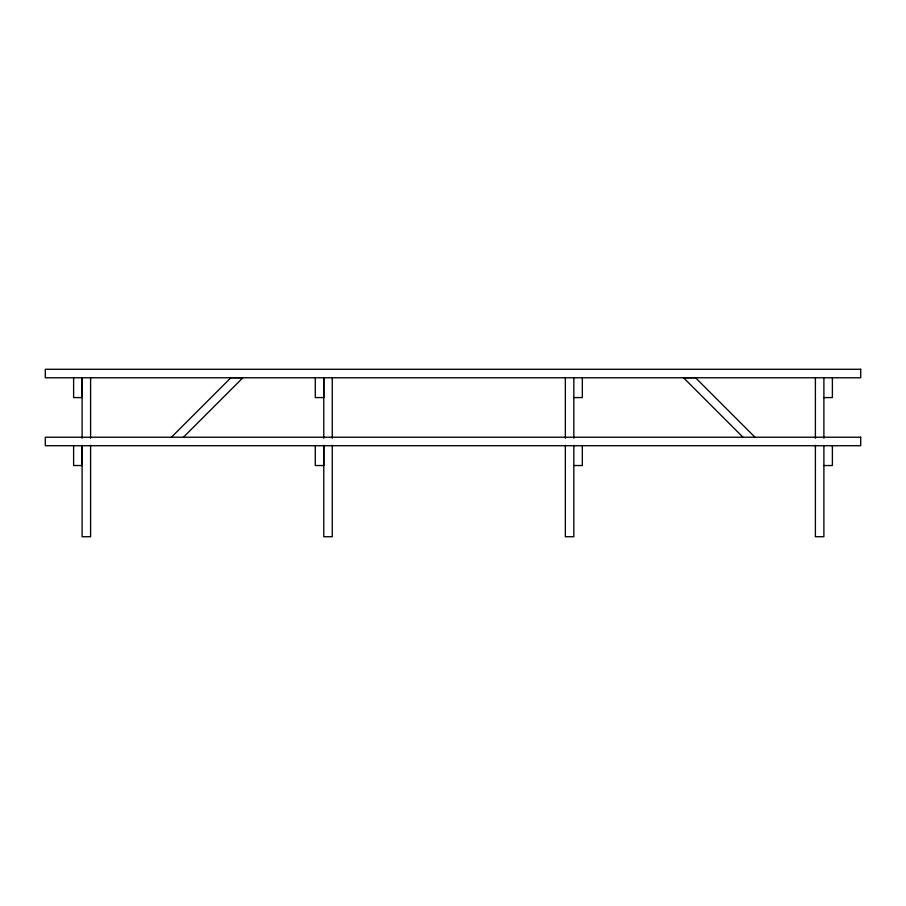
<?xml version="1.0" encoding="UTF-8"?>
<svg xmlns="http://www.w3.org/2000/svg" width="906" height="906" viewBox="0 0 906 906"><rect width="100%" height="100%" fill="white"/><g stroke="black" fill="none" stroke-linecap="round" stroke-linejoin="round"><path stroke-width="1.36" d="M73.612 445.718L73.612 465.537L82.106 465.537L82.106 445.718M73.612 377.768L73.612 397.587L82.106 397.587L82.106 377.768L82.106 438.255M315.288 445.718L315.288 465.537L323.782 465.537L323.782 445.718M315.288 377.768L315.288 397.587L323.782 397.587L323.782 377.768L323.782 438.255M171.415 437.224L230.973 377.666L242.887 377.768L183.431 437.224M573.838 397.587L582.332 397.587L582.332 377.768M823.894 397.587L832.388 397.587L832.388 377.768M573.838 465.537L582.332 465.537L582.332 445.718M823.894 465.537L832.388 465.537L832.388 445.718M755.004 437.224L695.446 377.666L683.532 377.768L742.988 437.224M823.894 377.768L823.894 438.255M823.894 445.288L823.894 536.726L815.4 536.726L815.4 445.288M815.4 377.768L815.4 438.255M573.838 377.768L573.838 438.255M573.838 445.288L573.838 536.726L565.344 536.726L565.344 445.288M565.344 377.768L565.344 438.255M332.275 377.768L332.275 438.255M332.275 445.288L332.275 536.726L323.782 536.726L323.782 445.288M90.6 377.768L90.6 438.255M90.6 445.288L90.6 536.726L82.106 536.726L82.106 445.288M860.7 369.274L45.3 369.274L45.3 377.768L860.7 377.768L860.7 369.274M860.7 437.224L45.3 437.224L45.3 445.718L860.7 445.718L860.7 437.224"/></g></svg>
